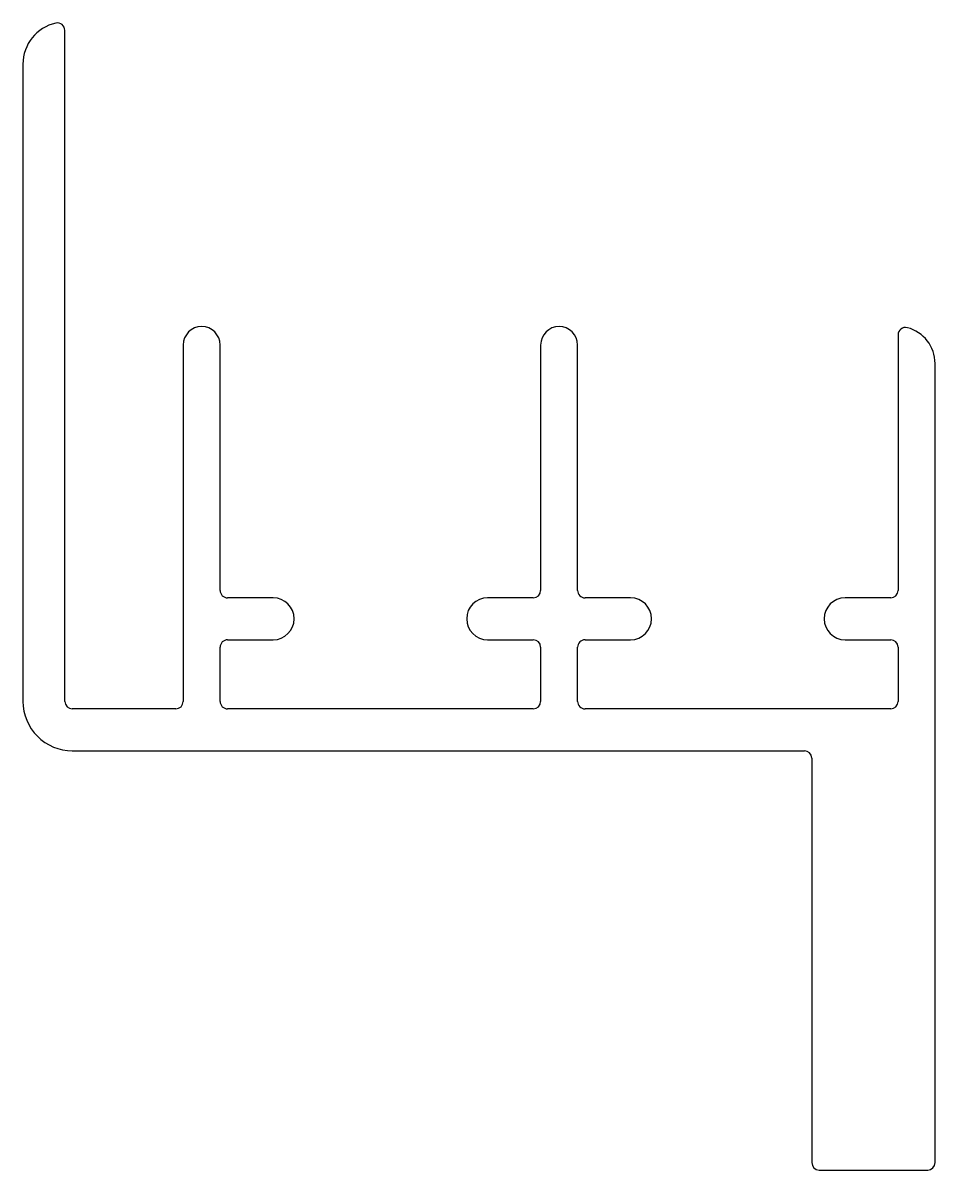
# Model space of a CAD drawing. Extents: x 1323.1 to 1360.1, y 357 to 403.5.
import ezdxf

# ---------------------------------------------------------------- set-up
doc = ezdxf.new("R2010")
doc.units = 0
doc.layers.get('0').update_dxf_attribs({"linetype": 'CONTINUOUS'})

msp = doc.modelspace()

# ---------------------------------------------------------------- linework, layer by layer
for p, q in [((1324.827, 375.952), (1324.827, 403.162)), ((1323.127, 401.794), (1323.127, 375.952)), ((1358.627, 390.814), (1358.627, 380.452)), ((1329.627, 390.402), (1329.627, 375.952)), ((1331.127, 380.452), (1331.127, 390.402)), ((1344.127, 390.402), (1344.127, 380.452)), ((1345.627, 380.452), (1345.627, 390.402)), ((1360.127, 357.252), (1360.127, 389.652)), ((1333.277, 380.152), (1331.427, 380.152)), ((1343.827, 380.152), (1341.977, 380.152)), ((1347.777, 380.152), (1345.927, 380.152)), ((1358.327, 380.152), (1356.477, 380.152)), ((1331.127, 375.952), (1331.127, 378.152)), ((1331.427, 378.452), (1333.277, 378.452)), ((1341.977, 378.452), (1343.827, 378.452)), ((1344.127, 378.152), (1344.127, 375.952)), ((1345.627, 375.952), (1345.627, 378.152)), ((1345.927, 378.452), (1347.777, 378.452)), ((1356.477, 378.452), (1358.327, 378.452)), ((1358.627, 378.152), (1358.627, 375.952)), ((1329.327, 375.652), (1325.127, 375.652)), ((1343.827, 375.652), (1331.427, 375.652)), ((1358.327, 375.652), (1345.927, 375.652)), ((1325.127, 373.952), (1354.827, 373.952)), ((1355.127, 373.652), (1355.127, 357.252)), ((1355.427, 356.952), (1359.827, 356.952))]:
    msp.add_line(p, q)
for centre, radius, start, end in [((1324.827, 401.794), 1.7, 102.3701, 179.9988), ((1324.527, 403.162), 0.3, 0.0199, 102.3739), ((1330.377, 390.402), 0.75, 0, 180), ((1344.877, 390.402), 0.75, 0, 180), ((1358.927, 390.814), 0.3, 75.5052, 180.005), ((1358.627, 389.652), 1.5, 359.9999, 75.5194), ((1331.427, 380.452), 0.3, 179.9905, 270.0095), ((1343.827, 380.452), 0.3, 270.0133, 0.0095), ((1345.927, 380.452), 0.3, 179.9905, 270.0095), ((1358.327, 380.452), 0.3, 270.0246, 0.0095), ((1333.277, 379.302), 0.85, 270, 90), ((1341.977, 379.302), 0.85, 90, 270), ((1347.777, 379.302), 0.85, 270, 90), ((1356.477, 379.302), 0.85, 90, 270), ((1331.427, 378.152), 0.3, 89.9905, 180.0095), ((1343.827, 378.152), 0.3, 359.9905, 89.9867), ((1345.927, 378.152), 0.3, 89.9905, 180.0095), ((1358.327, 378.152), 0.3, 359.9905, 89.9754), ((1325.127, 375.952), 2, 180.0007, 270.001), ((1325.127, 375.952), 0.3, 179.9905, 269.9867), ((1329.327, 375.952), 0.3, 270.0133, 0.0095), ((1331.427, 375.952), 0.3, 179.9905, 270.0095), ((1343.827, 375.952), 0.3, 270.0133, 0.0095), ((1345.927, 375.952), 0.3, 179.9905, 270.0095), ((1358.327, 375.952), 0.3, 270.0246, 0.0095), ((1354.827, 373.652), 0.3, 359.9905, 89.9867), ((1355.427, 357.252), 0.3, 180.0133, 270.0095), ((1359.827, 357.252), 0.3, 270.0133, 359.9867)]:
    msp.add_arc(centre, radius, start, end)

doc.saveas('drawing.dxf')
